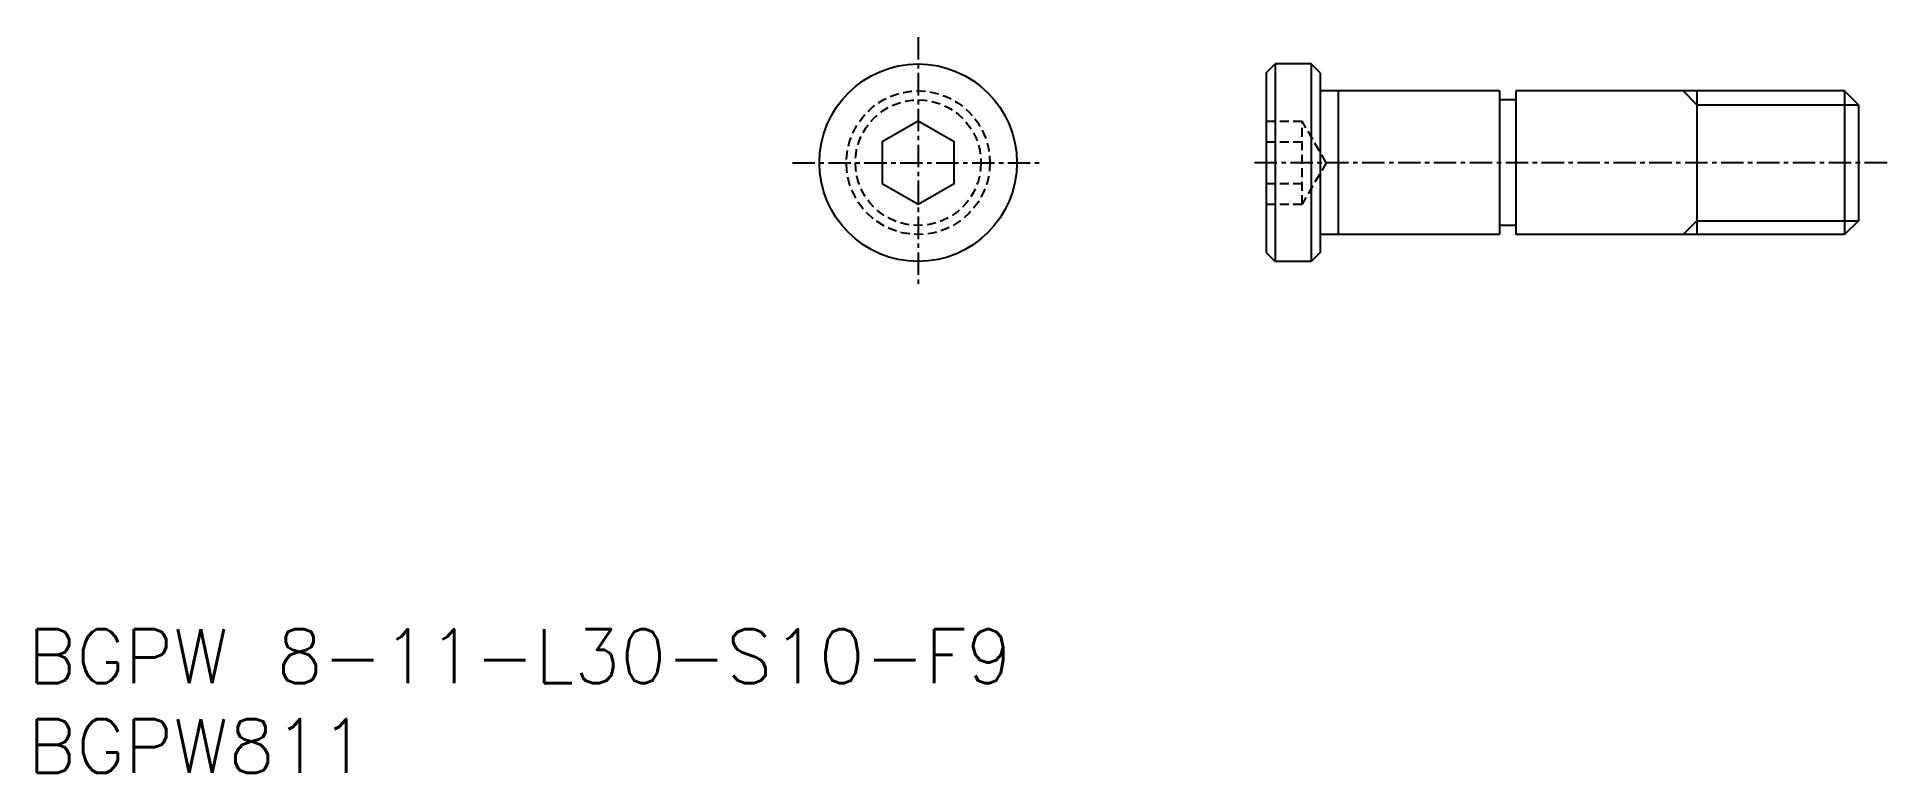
# Model space of a CAD drawing. Extents: x 45 to 148, y 37 to 78.
import ezdxf
from ezdxf.enums import TextEntityAlignment as Align

# ---------------------------------------------------------------- set-up
doc = ezdxf.new("R2010")
doc.units = 0
doc.linetypes.add('CENTER', pattern=[2, 1.25, -0.25, 0.25, -0.25])
doc.linetypes.add('DASHED', pattern=[0.75, 0.5, -0.25])
doc.layers.get('0').update_dxf_attribs({"linetype": 'CONTINUOUS'})
doc.layers.add('CENTER', color=1, linetype='CENTER')
doc.styles.get("Standard").update_dxf_attribs({"font": 'txt.shx', "bigfont": 'extfont.shx'})

msp = doc.modelspace()

# ---------------------------------------------------------------- linework, layer by layer
at = {"color": 7, "linetype": 'CONTINUOUS'}
for p, q in [((113.8, 76.29), (114.3, 76.79)), ((113.8, 76.29), (113.8, 66.29)), ((116.3, 76.79), (114.3, 76.79)), ((114.3, 76.79), (114.3, 65.79)), ((116.8, 76.29), (116.3, 76.79)), ((116.3, 76.79), (116.3, 65.79)), ((116.8, 76.29), (116.8, 66.29)), ((126.8, 75.29), (116.8, 75.29)), ((117.8, 75.29), (117.8, 67.29)), ((126.8, 75.29), (126.8, 67.29)), ((146.03, 75.29), (127.7, 75.29)), ((127.7, 75.29), (127.7, 67.29)), ((137.8, 75.29), (137.8, 67.29)), ((146.03, 75.29), (146.03, 67.29)), ((127.7, 74.79), (126.8, 74.79)), ((146.8, 74.52), (146.8, 68.06)), ((126.8, 67.29), (116.8, 67.29)), ((127.7, 67.79), (126.8, 67.79)), ((146.03, 67.29), (127.7, 67.29)), ((113.8, 66.29), (114.3, 65.79)), ((116.8, 66.29), (116.3, 65.79)), ((116.3, 65.79), (114.3, 65.79))]:
    msp.add_line(p, q, dxfattribs=at)
at = {"color": 3, "linetype": 'CONTINUOUS'}
for p, q in [((137.03, 75.29), (137.8, 74.52)), ((137.8, 74.52), (146.8, 74.52)), ((137.03, 67.29), (137.8, 68.06)), ((137.8, 68.06), (146.8, 68.06))]:
    msp.add_line(p, q, dxfattribs=at)
for p, q in [((146.8, 74.52), (146.03, 75.29)), ((146.8, 68.06), (146.03, 67.29))]:
    msp.add_line(p, q)
at = {"color": 3, "linetype": 'DASHED'}
for p, q in [((113.8, 73.6), (115.8, 73.6)), ((117.14, 71.29), (115.8, 73.6)), ((115.8, 68.98), (115.8, 73.6)), ((113.8, 72.45), (115.8, 72.45)), ((117.14, 71.29), (115.8, 68.98)), ((113.8, 70.14), (115.8, 70.14)), ((113.8, 68.98), (115.8, 68.98))]:
    msp.add_line(p, q, dxfattribs=at)
at = {"color": 7, "linetype": 'CONTINUOUS'}
msp.add_lwpolyline([(92.4, 70.14), (94.4, 68.98), (96.4, 70.14), (96.4, 72.45), (94.4, 73.6), (92.4, 72.45)], close=True, dxfattribs=at)
msp.add_circle((94.4, 71.29), 5.5, dxfattribs=at)
at = {"color": 3, "linetype": 'DASHED'}
for radius in [4, 3.5]:
    msp.add_circle((94.4, 71.29), radius, dxfattribs=at)
at = {"layer": 'CENTER', "color": 1, "linetype": 'CENTER'}
for p, q in [((94.4, 78.29), (94.4, 64.29)), ((87.4, 71.29), (101.4, 71.29)), ((148.39, 71.29), (113.04, 71.29))]:
    msp.add_line(p, q, dxfattribs=at)

# ---------------------------------------------------------------- texts
at = {"color": 7, "linetype": 'CONTINUOUS'}
for s, p in [('BGPW 8-11-L30-S10-F9', (44.78, 43.8)), ('BGPW811', (44.78, 38.8))]:
    msp.add_text(s, height=3, dxfattribs=at).set_placement(p, align=Align.MIDDLE_LEFT)

doc.saveas('drawing.dxf')
